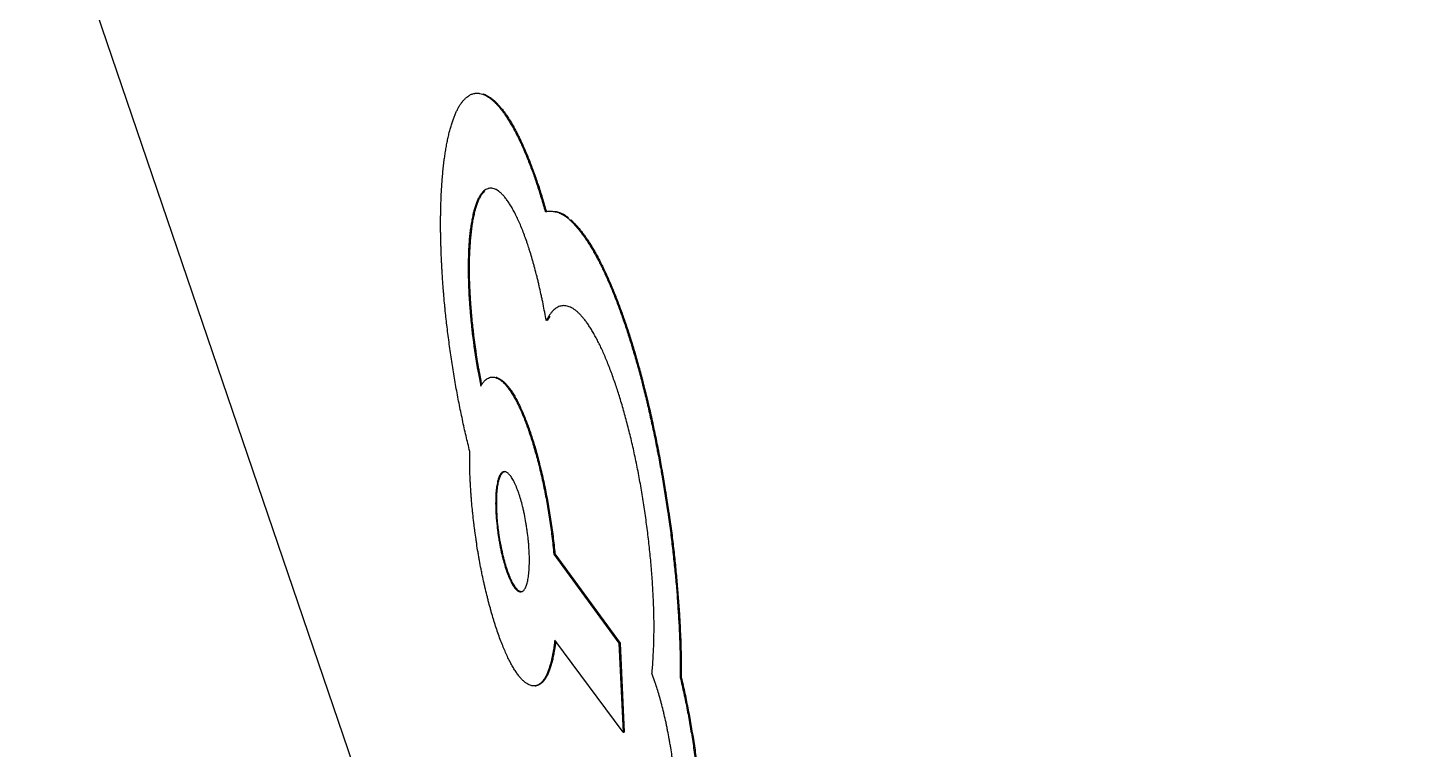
# Model space of a CAD drawing. Header units: millimetres. Extents: x 5 to 415, y 5 to 292.
# Drawn here: x 340.363 to 341.657, y 236.559 to 237.229 of the extents above; entities that cross this region are included whole.
import ezdxf

# ---------------------------------------------------------------- set-up
doc = ezdxf.new("R2010")
doc.units = ezdxf.units.MM

msp = doc.modelspace()

# ---------------------------------------------------------------- linework, layer by layer
at = {"color": 7, "linetype": 'Continuous', "lineweight": 25}
for p, q in [((340.3631, 237.4308), (342.9237, 229.9167)), ((340.7748, 237.0464), (340.7757, 237.0465)), ((340.8665, 237.0501), (340.8675, 237.0503)), ((340.8674, 237.0503), (340.8675, 237.0503)), ((340.8478, 236.961), (340.8454, 236.9568)), ((340.8516, 236.7398), (340.912, 236.6572)), ((340.8526, 236.74), (340.913, 236.6573)), ((340.8084, 236.7249), (340.8075, 236.7248)), ((340.8526, 236.6599), (340.8511, 236.6507)), ((340.8534, 236.6589), (340.8521, 236.6509)), ((340.9158, 236.5744), (340.8526, 236.6599)), ((340.912, 236.6572), (340.913, 236.6573)), ((340.912, 236.6572), (340.9158, 236.5744)), ((340.913, 236.6573), (340.9168, 236.5745)), ((340.9457, 236.6205), (340.9427, 236.6293)), ((340.9689, 236.6252), (340.9699, 236.6254)), ((340.8342, 236.6175), (340.8351, 236.6176)), ((340.9158, 236.5744), (340.9168, 236.5745))]:
    msp.add_line(p, q, dxfattribs=at)
for points, knots in [([(340.7509, 237.1137), (340.751, 237.1141), (340.7513, 237.1162), (340.7518, 237.1191), (340.7526, 237.1231), (340.7532, 237.1262), (340.7541, 237.1299), (340.7548, 237.1327), (340.7557, 237.1361), (340.7565, 237.1388), (340.7573, 237.1413), (340.7582, 237.1437), (340.759, 237.146), (340.7601, 237.1487), (340.7611, 237.1508), (340.7622, 237.1532), (340.7632, 237.155), (340.7642, 237.1567), (340.7653, 237.1583), (340.7663, 237.1597), (340.7677, 237.1614), (340.7688, 237.1626), (340.7699, 237.1636), (340.7711, 237.1646), (340.7722, 237.1654), (340.7737, 237.1663), (340.7749, 237.1669), (340.7765, 237.1674), (340.7778, 237.1677), (340.779, 237.1679), (340.7803, 237.1679), (340.7816, 237.1679), (340.7834, 237.1676), (340.7845, 237.1673), (340.7852, 237.167)], [0, 0, 0, 0, 0.010931, 0.054663, 0.076527, 0.120258, 0.142122, 0.185854, 0.207717, 0.251449, 0.273312, 0.295176, 0.338907, 0.360771, 0.404503, 0.426366, 0.470098, 0.491961, 0.513825, 0.557557, 0.57942, 0.623152, 0.645016, 0.666879, 0.710611, 0.732475, 0.776206, 0.79807, 0.841802, 0.863665, 0.885529, 0.929261, 0.951124, 1, 1, 1, 1]), ([(340.7852, 237.167), (340.7854, 237.167), (340.7863, 237.1667), (340.7875, 237.1662), (340.7892, 237.1653), (340.7906, 237.1644), (340.7923, 237.1632), (340.7938, 237.1621), (340.7956, 237.1605), (340.797, 237.1592), (340.7988, 237.1573), (340.8003, 237.1557), (340.8017, 237.1539), (340.8032, 237.1521), (340.8047, 237.1501), (340.8065, 237.1475), (340.808, 237.1453), (340.8098, 237.1424), (340.8113, 237.1399), (340.8132, 237.1367), (340.8147, 237.134), (340.8161, 237.1312), (340.8176, 237.1283), (340.8191, 237.1253), (340.8209, 237.1215), (340.8224, 237.1182), (340.8242, 237.1141), (340.8257, 237.1106), (340.8271, 237.1071), (340.8285, 237.1035), (340.83, 237.0998), (340.8317, 237.0952), (340.8334, 237.0906), (340.8346, 237.0869), (340.8353, 237.085)], [0, 0, 0, 0, 0.010814, 0.054077, 0.075706, 0.118968, 0.140597, 0.18386, 0.205489, 0.248751, 0.27038, 0.313643, 0.335272, 0.356901, 0.400164, 0.421793, 0.465056, 0.486685, 0.529948, 0.551577, 0.59484, 0.616469, 0.638098, 0.681361, 0.70299, 0.746253, 0.767882, 0.811145, 0.832774, 0.854403, 0.897666, 0.919295, 0.959627, 1, 1, 1, 1]), ([(340.7862, 237.1672), (340.7864, 237.1671), (340.7872, 237.1668), (340.7884, 237.1663), (340.7901, 237.1654), (340.7915, 237.1645), (340.7933, 237.1633), (340.7947, 237.1622), (340.7965, 237.1607), (340.798, 237.1593), (340.7998, 237.1574), (340.8012, 237.1558), (340.8027, 237.1541), (340.8042, 237.1522), (340.8056, 237.1503), (340.8075, 237.1477), (340.809, 237.1454), (340.8108, 237.1425), (340.8123, 237.1401), (340.8141, 237.1369), (340.8156, 237.1342), (340.8171, 237.1314), (340.8186, 237.1285), (340.8201, 237.1255), (340.8219, 237.1216), (340.8234, 237.1184), (340.8252, 237.1142), (340.8266, 237.1108), (340.8281, 237.1073), (340.8295, 237.1037), (340.8309, 237.1), (340.8326, 237.0953), (340.8343, 237.0908), (340.8356, 237.087), (340.8362, 237.0851)], [0, 0, 0, 0, 0.010814, 0.054077, 0.075706, 0.118968, 0.140597, 0.18386, 0.205489, 0.248751, 0.27038, 0.313643, 0.335272, 0.356901, 0.400164, 0.421793, 0.465056, 0.486685, 0.529948, 0.551577, 0.59484, 0.616469, 0.638098, 0.681361, 0.70299, 0.746253, 0.767882, 0.811145, 0.832774, 0.854403, 0.897666, 0.919295, 0.959627, 1, 1, 1, 1]), ([(340.7506, 236.9673), (340.7506, 236.9679), (340.7502, 236.9712), (340.7498, 236.9758), (340.7494, 236.9809), (340.7489, 236.9861), (340.7485, 236.9913), (340.7481, 236.9976), (340.7478, 237.0027), (340.7475, 237.0077), (340.7473, 237.0128), (340.747, 237.0177), (340.7469, 237.0226), (340.7467, 237.0275), (340.7466, 237.0323), (340.7465, 237.0371), (340.7464, 237.0418), (340.7464, 237.0465), (340.7464, 237.0511), (340.7465, 237.0557), (340.7466, 237.0602), (340.7467, 237.0646), (340.7468, 237.069), (340.747, 237.0733), (340.7472, 237.0775), (340.7475, 237.0816), (340.7478, 237.0857), (340.7481, 237.0897), (340.7484, 237.0936), (340.7488, 237.0975), (340.7492, 237.1012), (340.7496, 237.1048), (340.7502, 237.109), (340.7507, 237.1121), (340.7509, 237.1137)], [0, 0, 0, 0, 0.011579, 0.057901, 0.08106, 0.104218, 0.15054, 0.173699, 0.220021, 0.243179, 0.266338, 0.31266, 0.335818, 0.358977, 0.405299, 0.428458, 0.451616, 0.497938, 0.521097, 0.544255, 0.590577, 0.613736, 0.636894, 0.683217, 0.706375, 0.729534, 0.775856, 0.799014, 0.822173, 0.868495, 0.891654, 0.914812, 0.957385, 1, 1, 1, 1]), ([(340.8269, 237.0287), (340.8267, 237.0292), (340.8258, 237.0317), (340.8242, 237.0361), (340.8221, 237.0417), (340.8199, 237.0469), (340.8177, 237.0518), (340.8155, 237.0563), (340.8137, 237.0598), (340.8118, 237.063), (340.81, 237.066), (340.8077, 237.0692), (340.8059, 237.0715), (340.8041, 237.0735), (340.8023, 237.0753), (340.8001, 237.0771), (340.7984, 237.0782), (340.7967, 237.079), (340.795, 237.0795), (340.793, 237.0798), (340.7914, 237.0796), (340.7898, 237.0792), (340.7883, 237.0785), (340.7865, 237.0772), (340.7851, 237.0757), (340.7838, 237.0741), (340.7825, 237.0721), (340.781, 237.0693), (340.7799, 237.0667), (340.7788, 237.0638), (340.7778, 237.0606), (340.7767, 237.0564), (340.7757, 237.0517), (340.7751, 237.0481), (340.7748, 237.0464)], [0, 0, 0, 0, 0.008811, 0.044067, 0.079323, 0.11458, 0.149837, 0.185093, 0.22035, 0.237973, 0.273229, 0.308486, 0.343742, 0.361365, 0.396621, 0.431877, 0.467133, 0.484756, 0.520012, 0.555268, 0.590524, 0.608147, 0.643403, 0.678659, 0.713915, 0.731538, 0.766795, 0.802051, 0.837308, 0.854931, 0.890187, 0.925444, 0.962658, 1, 1, 1, 1]), ([(340.7875, 237.0772), (340.7869, 237.0767), (340.7861, 237.0759), (340.7848, 237.0742), (340.7835, 237.0722), (340.782, 237.0695), (340.7809, 237.0668), (340.7798, 237.0639), (340.7788, 237.0608), (340.7777, 237.0565), (340.7766, 237.0518), (340.776, 237.0483), (340.7757, 237.0465)], [0, 0, 0, 0, 0.109716, 0.164558, 0.274275, 0.383991, 0.493708, 0.548551, 0.658268, 0.767984, 0.883793, 1, 1, 1, 1]), ([(340.8353, 237.085), (340.8355, 237.0845), (340.8363, 237.0819), (340.8378, 237.0772), (340.8404, 237.0687), (340.8423, 237.0622), (340.8436, 237.0579)], [0, 0, 0, 0, 0.05987, 0.299431, 0.538956, 1, 1, 1, 1]), ([(340.8362, 237.0851), (340.8364, 237.0846), (340.8373, 237.0821), (340.8388, 237.0774), (340.8414, 237.0688), (340.8433, 237.0623), (340.8446, 237.058)], [0, 0, 0, 0, 0.05987, 0.299431, 0.538956, 1, 1, 1, 1]), ([(340.8436, 237.0579), (340.8438, 237.0579), (340.8445, 237.0581), (340.8457, 237.0582), (340.8473, 237.0584), (340.8486, 237.0584), (340.8502, 237.0583), (340.8515, 237.0581), (340.8529, 237.0579), (340.8542, 237.0576), (340.8556, 237.0571), (340.8573, 237.0565), (340.8587, 237.0558), (340.86, 237.055), (340.8614, 237.0542), (340.8629, 237.0532), (340.8647, 237.0518), (340.8658, 237.0508), (340.8665, 237.0501)], [0, 0, 0, 0, 0.022141, 0.11071, 0.154993, 0.243562, 0.287845, 0.376417, 0.4207, 0.464983, 0.553557, 0.59784, 0.686415, 0.730699, 0.774983, 0.86356, 0.907844, 1, 1, 1, 1]), ([(340.853, 237.0582), (340.8533, 237.0581), (340.8539, 237.058), (340.8552, 237.0577), (340.8565, 237.0573), (340.8582, 237.0566), (340.8596, 237.056), (340.861, 237.0552), (340.8624, 237.0543), (340.8638, 237.0533), (340.8649, 237.0525), (340.8652, 237.0522)], [0, 0, 0, 0, 0.072699, 0.156994, 0.325598, 0.409893, 0.5785, 0.662796, 0.747093, 0.915703, 1, 1, 1, 1]), ([(340.7748, 237.0464), (340.7747, 237.046), (340.7744, 237.0438), (340.7739, 237.0407), (340.7735, 237.037), (340.7731, 237.0332), (340.7728, 237.0292), (340.7725, 237.0251), (340.7723, 237.0209), (340.7722, 237.0165), (340.7721, 237.0121), (340.772, 237.0075), (340.772, 237.0029), (340.7721, 236.9981), (340.7722, 236.9933), (340.7724, 236.9884), (340.7726, 236.9834), (340.7728, 236.9784), (340.7732, 236.9733), (340.7736, 236.9682), (340.7739, 236.9643), (340.7743, 236.9591), (340.7749, 236.9539), (340.7754, 236.9486), (340.776, 236.9434), (340.7767, 236.9381), (340.7774, 236.9328), (340.778, 236.9288), (340.7788, 236.9235), (340.7796, 236.9183), (340.7805, 236.913), (340.7813, 236.9082), (340.7824, 236.9025), (340.7833, 236.8981), (340.7837, 236.8959)], [0, 0, 0, 0, 0.01192, 0.059618, 0.083461, 0.107303, 0.155002, 0.178844, 0.202686, 0.250385, 0.274227, 0.29807, 0.345768, 0.369611, 0.393453, 0.441151, 0.464993, 0.488835, 0.536533, 0.560375, 0.584217, 0.608059, 0.655756, 0.679599, 0.703441, 0.751137, 0.774979, 0.798822, 0.822664, 0.87036, 0.894202, 0.918045, 0.958979, 1, 1, 1, 1]), ([(340.7757, 237.0465), (340.7757, 237.0461), (340.7753, 237.044), (340.7749, 237.0408), (340.7745, 237.0371), (340.7741, 237.0333), (340.7738, 237.0293), (340.7735, 237.0252), (340.7733, 237.021), (340.7731, 237.0167), (340.773, 237.0122), (340.773, 237.0077), (340.773, 237.003), (340.773, 236.9983), (340.7731, 236.9935), (340.7733, 236.9886), (340.7735, 236.9836), (340.7738, 236.9786), (340.7741, 236.9735), (340.7745, 236.9683), (340.7748, 236.9644), (340.7753, 236.9593), (340.7758, 236.954), (340.7764, 236.9488), (340.777, 236.9435), (340.7777, 236.9382), (340.7784, 236.9329), (340.779, 236.929), (340.7797, 236.9237), (340.7806, 236.9184), (340.7814, 236.9132), (340.7823, 236.9083), (340.7833, 236.903), (340.7841, 236.8989), (340.7844, 236.8971)], [0, 0, 0, 0, 0.012002, 0.060025, 0.08403, 0.108035, 0.156058, 0.180063, 0.204068, 0.252092, 0.276097, 0.300102, 0.348126, 0.37213, 0.396135, 0.444159, 0.468163, 0.492168, 0.540191, 0.564195, 0.5882, 0.612205, 0.660227, 0.684232, 0.708236, 0.756258, 0.780263, 0.804268, 0.828272, 0.876294, 0.900299, 0.924303, 0.965517, 1, 1, 1, 1]), ([(340.8665, 237.0501), (340.8667, 237.05), (340.8676, 237.0491), (340.8689, 237.0479), (340.8707, 237.046), (340.8721, 237.0444), (340.8739, 237.0423), (340.8754, 237.0405), (340.8772, 237.0381), (340.8787, 237.0361), (340.8802, 237.034), (340.8817, 237.0318), (340.8832, 237.0296), (340.885, 237.0267), (340.8865, 237.0242), (340.8883, 237.0211), (340.8898, 237.0184), (340.8913, 237.0157), (340.8928, 237.0129), (340.8943, 237.0101), (340.8961, 237.0064), (340.8976, 237.0033), (340.8994, 236.9994), (340.9009, 236.9962), (340.9027, 236.992), (340.9042, 236.9886), (340.906, 236.9843), (340.9074, 236.9807), (340.9088, 236.9771), (340.9103, 236.9734), (340.9117, 236.9696), (340.9134, 236.9649), (340.9151, 236.9601), (340.9164, 236.9563), (340.9171, 236.9543)], [0, 0, 0, 0, 0.010784, 0.053925, 0.075494, 0.118635, 0.140205, 0.183346, 0.204915, 0.248056, 0.269625, 0.291194, 0.334336, 0.355905, 0.399046, 0.420616, 0.463757, 0.485326, 0.506896, 0.550037, 0.571606, 0.614748, 0.636317, 0.679459, 0.701028, 0.74417, 0.765739, 0.80888, 0.83045, 0.852019, 0.89516, 0.91673, 0.958351, 1, 1, 1, 1]), ([(340.8675, 237.0503), (340.8677, 237.0501), (340.8686, 237.0493), (340.8698, 237.048), (340.8716, 237.0461), (340.8731, 237.0445), (340.8749, 237.0424), (340.8764, 237.0406), (340.8782, 237.0382), (340.8797, 237.0362), (340.8812, 237.0341), (340.8826, 237.032), (340.8841, 237.0297), (340.886, 237.0268), (340.8874, 237.0244), (340.8893, 237.0212), (340.8908, 237.0186), (340.8923, 237.0159), (340.8937, 237.0131), (340.8952, 237.0102), (340.8971, 237.0065), (340.8985, 237.0035), (340.9004, 236.9995), (340.9018, 236.9963), (340.9037, 236.9922), (340.9051, 236.9888), (340.9069, 236.9844), (340.9084, 236.9809), (340.9098, 236.9772), (340.9112, 236.9735), (340.9126, 236.9698), (340.9144, 236.965), (340.9161, 236.9603), (340.9174, 236.9564), (340.9181, 236.9544)], [0, 0, 0, 0, 0.0107844, 0.0539253, 0.0754944, 0.1186354, 0.1402046, 0.1833457, 0.2049149, 0.248056, 0.2696253, 0.2911945, 0.3343358, 0.355905, 0.3990464, 0.4206156, 0.4637571, 0.4853263, 0.5068955, 0.5500371, 0.5716063, 0.6147479, 0.6363171, 0.6794587, 0.7010279, 0.7441695, 0.7657388, 0.8088803, 0.8304496, 0.8520188, 0.8951603, 0.9167295, 0.9583507, 1, 1, 1, 1]), ([(340.8445, 236.9567), (340.8444, 236.9574), (340.8438, 236.9606), (340.8427, 236.9664), (340.8415, 236.9728), (340.8404, 236.9779), (340.8393, 236.9829), (340.8382, 236.9879), (340.8371, 236.9928), (340.8362, 236.9964), (340.835, 237.0012), (340.8337, 237.0059), (340.8325, 237.0104), (340.8312, 237.0149), (340.8299, 237.0193), (340.8283, 237.0243), (340.8274, 237.027), (340.8269, 237.0287)], [0, 0, 0, 0, 0.024819, 0.124131, 0.22344, 0.273082, 0.322724, 0.422031, 0.471673, 0.521314, 0.570956, 0.670266, 0.719908, 0.76955, 0.868864, 0.918507, 1, 1, 1, 1]), ([(340.7735, 236.8353), (340.7733, 236.8359), (340.7726, 236.8389), (340.7713, 236.8443), (340.769, 236.8541), (340.7668, 236.8641), (340.7647, 236.8742), (340.7631, 236.8819), (340.7617, 236.8896), (340.7603, 236.8974), (340.7589, 236.9052), (340.7576, 236.9131), (340.7564, 236.921), (340.7553, 236.9289), (340.7542, 236.9368), (340.7532, 236.9448), (340.7519, 236.9549), (340.7511, 236.9624), (340.7506, 236.9673)], [0, 0, 0, 0, 0.0146169, 0.0730913, 0.131566, 0.2485647, 0.3070401, 0.3655158, 0.4239915, 0.4824673, 0.5409432, 0.599419, 0.6578948, 0.7163705, 0.774846, 0.8333212, 0.8917963, 1, 1, 1, 1]), ([(340.9087, 236.898), (340.9085, 236.8985), (340.9076, 236.901), (340.9061, 236.9055), (340.904, 236.9112), (340.9018, 236.9167), (340.8996, 236.922), (340.8975, 236.9271), (340.8953, 236.9319), (340.8931, 236.9364), (340.8908, 236.9407), (340.8886, 236.9448), (340.8864, 236.9485), (340.8842, 236.952), (340.882, 236.9552), (340.8798, 236.9581), (340.8776, 236.9607), (340.8754, 236.9631), (340.8732, 236.9651), (340.8711, 236.9668), (340.869, 236.9682), (340.8669, 236.9693), (340.8648, 236.97), (340.8628, 236.9705), (340.8609, 236.9707), (340.8589, 236.9705), (340.857, 236.9701), (340.8552, 236.9693), (340.8534, 236.9682), (340.8517, 236.9668), (340.85, 236.9652), (340.8484, 236.9632), (340.8465, 236.9605), (340.8452, 236.9581), (340.8445, 236.9567)], [0, 0, 0, 0, 0.007855, 0.03928, 0.070704, 0.102129, 0.133554, 0.164979, 0.196405, 0.22783, 0.259255, 0.290681, 0.322106, 0.353531, 0.384957, 0.416382, 0.447807, 0.479233, 0.510658, 0.542083, 0.573509, 0.604934, 0.636359, 0.667784, 0.69921, 0.730635, 0.76206, 0.793485, 0.82491, 0.856335, 0.88776, 0.919186, 0.950611, 1, 1, 1, 1]), ([(340.9171, 236.9543), (340.9173, 236.9538), (340.9182, 236.9513), (340.9197, 236.9466), (340.9217, 236.9403), (340.9234, 236.9349), (340.925, 236.9295), (340.9267, 236.924), (340.9283, 236.9183), (340.9299, 236.9126), (340.9314, 236.9069), (340.933, 236.901), (340.9345, 236.8951), (340.936, 236.8891), (340.9375, 236.8831), (340.9389, 236.877), (340.9403, 236.8709), (340.9417, 236.8646), (340.9431, 236.8584), (340.9444, 236.8521), (340.946, 236.8445), (340.9472, 236.8381), (340.9485, 236.8317), (340.9497, 236.8252), (340.9509, 236.8187), (340.952, 236.8122), (340.9531, 236.8057), (340.9542, 236.7991), (340.9553, 236.7926), (340.9563, 236.786), (340.9573, 236.7794), (340.9583, 236.7726), (340.9592, 236.7657), (340.96, 236.76), (340.9603, 236.7572)], [0, 0, 0, 0, 0.009298, 0.046495, 0.083692, 0.120888, 0.139485, 0.176682, 0.213878, 0.232475, 0.269672, 0.306868, 0.325465, 0.362662, 0.399858, 0.418455, 0.455652, 0.492848, 0.511445, 0.548641, 0.585837, 0.623034, 0.64163, 0.678827, 0.716023, 0.73462, 0.771816, 0.809012, 0.827609, 0.864805, 0.902001, 0.920597, 0.960285, 1, 1, 1, 1]), ([(340.9181, 236.9544), (340.9183, 236.9539), (340.9191, 236.9514), (340.9207, 236.9468), (340.9227, 236.9405), (340.9243, 236.9351), (340.926, 236.9296), (340.9276, 236.9241), (340.9292, 236.9185), (340.9308, 236.9128), (340.9324, 236.907), (340.9339, 236.9012), (340.9354, 236.8953), (340.9369, 236.8893), (340.9384, 236.8832), (340.9399, 236.8771), (340.9413, 236.871), (340.9427, 236.8648), (340.944, 236.8585), (340.9454, 236.8522), (340.9469, 236.8446), (340.9482, 236.8382), (340.9494, 236.8318), (340.9506, 236.8253), (340.9518, 236.8189), (340.953, 236.8123), (340.9541, 236.8058), (340.9552, 236.7993), (340.9562, 236.7927), (340.9572, 236.7861), (340.9582, 236.7795), (340.9592, 236.7727), (340.9602, 236.7658), (340.9609, 236.7602), (340.9613, 236.7573)], [0, 0, 0, 0, 0.009298, 0.046495, 0.083692, 0.120888, 0.139485, 0.176682, 0.213878, 0.232475, 0.269672, 0.306868, 0.325465, 0.362662, 0.399858, 0.418455, 0.455652, 0.492848, 0.511445, 0.548641, 0.585837, 0.623034, 0.64163, 0.678827, 0.716023, 0.73462, 0.771816, 0.809012, 0.827609, 0.864805, 0.902001, 0.920597, 0.960285, 1, 1, 1, 1]), ([(340.7837, 236.8959), (340.7838, 236.8961), (340.7844, 236.8972), (340.7853, 236.8986), (340.7864, 236.8999), (340.7875, 236.9011), (340.7887, 236.9022), (340.7901, 236.9031), (340.7914, 236.9037), (340.7926, 236.9041), (340.7939, 236.9043), (340.7952, 236.9043), (340.7965, 236.9041), (340.7979, 236.9037), (340.7992, 236.9032), (340.8006, 236.9024), (340.802, 236.9015), (340.8035, 236.9004), (340.8053, 236.8987), (340.8067, 236.8971), (340.8082, 236.8954), (340.8096, 236.8935), (340.8111, 236.8914), (340.8126, 236.8891), (340.8141, 236.8867), (340.8156, 236.8841), (340.8174, 236.8806), (340.8189, 236.8776), (340.8203, 236.8744), (340.8218, 236.8712), (340.8233, 236.8677), (340.825, 236.8633), (340.8266, 236.8589), (340.8279, 236.8553), (340.8285, 236.8534)], [0, 0, 0, 0, 0.01132, 0.056619, 0.079261, 0.101903, 0.147201, 0.169843, 0.21514, 0.237783, 0.260425, 0.305722, 0.328364, 0.351006, 0.396303, 0.418945, 0.441587, 0.486884, 0.509527, 0.554824, 0.577466, 0.600108, 0.645406, 0.668048, 0.69069, 0.735988, 0.758631, 0.803929, 0.826571, 0.849214, 0.894512, 0.917155, 0.958522, 1, 1, 1, 1]), ([(340.7979, 236.9041), (340.7981, 236.9041), (340.799, 236.9038), (340.8002, 236.9033), (340.8016, 236.9025), (340.803, 236.9016), (340.8044, 236.9005), (340.8062, 236.8988), (340.8077, 236.8973), (340.8091, 236.8955), (340.8106, 236.8936), (340.8121, 236.8916), (340.8136, 236.8893), (340.815, 236.8869), (340.8165, 236.8842), (340.8184, 236.8807), (340.8198, 236.8778), (340.8213, 236.8746), (340.8228, 236.8713), (340.8242, 236.8678), (340.8259, 236.8635), (340.8276, 236.8591), (340.8289, 236.8554), (340.8295, 236.8536)], [0, 0, 0, 0, 0.020487, 0.088852, 0.123026, 0.157199, 0.225565, 0.259738, 0.328104, 0.362278, 0.396451, 0.464818, 0.498992, 0.533165, 0.601533, 0.635706, 0.704074, 0.738248, 0.772421, 0.840789, 0.874963, 0.937399, 1, 1, 1, 1]), ([(340.9427, 236.6293), (340.9427, 236.6298), (340.943, 236.6322), (340.9435, 236.6386), (340.944, 236.6469), (340.9444, 236.6556), (340.9445, 236.6622), (340.9446, 236.6691), (340.9446, 236.6784), (340.9444, 236.688), (340.944, 236.6978), (340.9436, 236.7053), (340.9432, 236.7129), (340.9426, 236.7206), (340.942, 236.7283), (340.9411, 236.7387), (340.94, 236.7492), (340.9387, 236.7598), (340.9377, 236.7677), (340.9366, 236.7757), (340.9355, 236.7836), (340.9342, 236.7915), (340.9325, 236.8019), (340.9306, 236.8123), (340.9286, 236.8226), (340.927, 236.8302), (340.9254, 236.8377), (340.9237, 236.8451), (340.9213, 236.8548), (340.9189, 236.8643), (340.9163, 236.8734), (340.9144, 236.8801), (340.9119, 236.8884), (340.9099, 236.8942), (340.9087, 236.898)], [0, 0, 0, 0, 0.00674, 0.033707, 0.087672, 0.114638, 0.141605, 0.168571, 0.195538, 0.249502, 0.276468, 0.303435, 0.330401, 0.357367, 0.384333, 0.4113, 0.465262, 0.492228, 0.519195, 0.546161, 0.573127, 0.600093, 0.62706, 0.681023, 0.70799, 0.734956, 0.761922, 0.788889, 0.815855, 0.869821, 0.896787, 0.923754, 0.95072, 1, 1, 1, 1]), ([(340.8285, 236.8534), (340.8287, 236.8529), (340.8296, 236.8504), (340.8311, 236.8457), (340.8331, 236.8392), (340.835, 236.8324), (340.8369, 236.8254), (340.8387, 236.8182), (340.8404, 236.8109), (340.842, 236.8034), (340.8436, 236.7957), (340.845, 236.788), (340.8464, 236.7801), (340.8476, 236.7722), (340.8488, 236.7643), (340.8498, 236.7563), (340.8508, 236.7481), (340.8513, 236.7426), (340.8516, 236.7398)], [0, 0, 0, 0, 0.016282, 0.081432, 0.146582, 0.211733, 0.276885, 0.342036, 0.407188, 0.47234, 0.537493, 0.602645, 0.667798, 0.732951, 0.798104, 0.863257, 0.931503, 1, 1, 1, 1]), ([(340.8295, 236.8536), (340.8297, 236.8531), (340.8305, 236.8505), (340.8321, 236.8458), (340.8341, 236.8393), (340.836, 236.8325), (340.8378, 236.8255), (340.8396, 236.8184), (340.8414, 236.811), (340.843, 236.8035), (340.8445, 236.7958), (340.846, 236.7881), (340.8473, 236.7803), (340.8486, 236.7724), (340.8498, 236.7644), (340.8508, 236.7564), (340.8518, 236.7482), (340.8523, 236.7427), (340.8526, 236.74)], [0, 0, 0, 0, 0.016282, 0.081432, 0.146582, 0.211733, 0.276885, 0.342036, 0.407188, 0.47234, 0.537493, 0.602645, 0.667798, 0.732951, 0.798104, 0.863257, 0.931503, 1, 1, 1, 1]), ([(340.799, 236.6684), (340.7989, 236.669), (340.798, 236.6715), (340.7968, 236.6752), (340.7951, 236.6805), (340.7938, 236.685), (340.7923, 236.6907), (340.791, 236.6953), (340.7895, 236.7013), (340.7883, 236.7061), (340.7872, 236.711), (340.7861, 236.716), (340.785, 236.721), (340.7837, 236.7274), (340.7828, 236.7326), (340.7818, 236.7378), (340.7809, 236.743), (340.7801, 236.7483), (340.7791, 236.7549), (340.7784, 236.7601), (340.7777, 236.7654), (340.777, 236.7707), (340.7764, 236.776), (340.7758, 236.7825), (340.7753, 236.7877), (340.7749, 236.7929), (340.7745, 236.798), (340.7742, 236.8031), (340.7739, 236.8081), (340.7737, 236.8131), (340.7735, 236.818), (340.7734, 236.8237), (340.7734, 236.8291), (340.7735, 236.8332), (340.7735, 236.8353)], [0, 0, 0, 0, 0.011077, 0.0554, 0.077556, 0.121879, 0.144035, 0.188358, 0.210514, 0.254838, 0.276993, 0.299149, 0.343473, 0.365628, 0.409952, 0.432108, 0.454264, 0.498588, 0.520743, 0.565068, 0.587223, 0.609379, 0.653703, 0.675859, 0.720184, 0.74234, 0.764495, 0.80882, 0.830976, 0.853132, 0.897457, 0.919613, 0.959752, 1, 1, 1, 1]), ([(340.8189, 236.7966), (340.8188, 236.7971), (340.8179, 236.7996), (340.8166, 236.8028), (340.8148, 236.8068), (340.8133, 236.8096), (340.8118, 236.8119), (340.8103, 236.8138), (340.8089, 236.8152), (340.8075, 236.8161), (340.8061, 236.8166), (340.8048, 236.8165), (340.8036, 236.8159), (340.8025, 236.8149), (340.8014, 236.8133), (340.8003, 236.8107), (340.7995, 236.8081), (340.7987, 236.8042), (340.7982, 236.8007), (340.7978, 236.7968), (340.7976, 236.7926), (340.7975, 236.7881), (340.7976, 236.7822), (340.7978, 236.7771), (340.7982, 236.772), (340.7987, 236.7668), (340.7993, 236.7615), (340.8001, 236.7562), (340.8009, 236.7509), (340.8019, 236.7457), (340.803, 236.7407), (340.8041, 236.7361), (340.8056, 236.7306), (340.8068, 236.7267), (340.8075, 236.7248)], [0, 0, 0, 0, 0.011298, 0.056601, 0.079209, 0.124511, 0.147118, 0.169726, 0.215024, 0.237632, 0.260239, 0.305539, 0.328147, 0.350755, 0.396059, 0.418667, 0.46397, 0.486577, 0.531873, 0.55448, 0.577088, 0.622393, 0.645001, 0.690304, 0.712912, 0.735519, 0.780818, 0.803425, 0.826033, 0.871332, 0.893939, 0.916547, 0.957909, 1, 1, 1, 1]), ([(340.8084, 236.7249), (340.8083, 236.7254), (340.8074, 236.728), (340.8062, 236.7318), (340.8047, 236.7377), (340.8036, 236.7427), (340.8025, 236.7478), (340.8016, 236.7529), (340.8007, 236.7582), (340.8, 236.7635), (340.7994, 236.7688), (340.799, 236.774), (340.7987, 236.7791), (340.7985, 236.784), (340.7985, 236.7888), (340.7986, 236.7943), (340.7989, 236.7984), (340.7994, 236.803), (340.8, 236.8063), (340.8007, 236.8091), (340.8016, 236.8116), (340.8025, 236.8136), (340.8038, 236.8154), (340.805, 236.8164), (340.8059, 236.8165), (340.8062, 236.8166)], [0, 0, 0, 0, 0.015906, 0.079685, 0.111512, 0.175289, 0.207117, 0.238944, 0.302716, 0.334543, 0.36637, 0.430145, 0.461973, 0.4938, 0.557581, 0.589409, 0.653188, 0.685015, 0.748783, 0.78061, 0.812438, 0.876219, 0.908047, 0.971826, 1, 1, 1, 1]), ([(340.8075, 236.7248), (340.8076, 236.7243), (340.8085, 236.7218), (340.8098, 236.7185), (340.8116, 236.7145), (340.8131, 236.7117), (340.8146, 236.7094), (340.816, 236.7075), (340.8175, 236.7061), (340.8189, 236.7052), (340.8203, 236.7048), (340.8216, 236.7048), (340.8231, 236.7056), (340.8242, 236.7068), (340.8252, 236.7086), (340.8261, 236.7107), (340.8269, 236.7133), (340.8277, 236.7171), (340.8282, 236.7206), (340.8286, 236.7246), (340.8288, 236.7287), (340.8289, 236.7332), (340.8288, 236.7392), (340.8286, 236.7442), (340.8282, 236.7493), (340.8277, 236.7545), (340.8271, 236.7598), (340.8263, 236.7651), (340.8255, 236.7704), (340.8245, 236.7756), (340.8234, 236.7806), (340.8223, 236.7853), (340.8208, 236.7907), (340.8196, 236.7946), (340.8189, 236.7966)], [0, 0, 0, 0, 0.0112983, 0.0565968, 0.0792046, 0.1245092, 0.1471171, 0.1697249, 0.2150271, 0.2376345, 0.2602418, 0.3055404, 0.3281476, 0.3734471, 0.3960545, 0.4186621, 0.463965, 0.4865727, 0.5318717, 0.5544791, 0.5770869, 0.6223914, 0.6449993, 0.6903027, 0.7129103, 0.7355177, 0.7808169, 0.8034241, 0.8260313, 0.8713306, 0.8939381, 0.9165457, 0.9579081, 1, 1, 1, 1]), ([(340.9603, 236.7572), (340.9604, 236.7565), (340.9608, 236.7532), (340.9618, 236.7447), (340.963, 236.7341), (340.964, 236.7237), (340.9648, 236.7159), (340.9655, 236.7081), (340.9661, 236.7003), (340.9666, 236.6926), (340.9671, 236.685), (340.9676, 236.6774), (340.968, 236.6699), (340.9683, 236.6625), (340.9686, 236.655), (340.9688, 236.6475), (340.969, 236.6374), (340.9689, 236.6301), (340.9689, 236.6252)], [0, 0, 0, 0, 0.014319, 0.071598, 0.186182, 0.243462, 0.300741, 0.35802, 0.4153, 0.472579, 0.529859, 0.587139, 0.644419, 0.701699, 0.75898, 0.819091, 0.879203, 1, 1, 1, 1]), ([(340.9613, 236.7573), (340.9614, 236.7567), (340.9618, 236.7534), (340.9628, 236.7448), (340.964, 236.7343), (340.965, 236.7238), (340.9657, 236.716), (340.9664, 236.7082), (340.967, 236.7005), (340.9676, 236.6928), (340.9681, 236.6851), (340.9686, 236.6775), (340.9689, 236.67), (340.9693, 236.6626), (340.9695, 236.6551), (340.9697, 236.6476), (340.9699, 236.6375), (340.9699, 236.6302), (340.9699, 236.6254)], [0, 0, 0, 0, 0.014319, 0.071598, 0.186182, 0.243462, 0.300741, 0.35802, 0.4153, 0.472579, 0.529859, 0.587139, 0.644419, 0.701699, 0.75898, 0.819091, 0.879203, 1, 1, 1, 1]), ([(340.8211, 236.705), (340.8207, 236.7051), (340.8197, 236.7053), (340.8183, 236.7063), (340.8168, 236.7078), (340.8154, 236.7097), (340.8139, 236.7121), (340.8121, 236.7156), (340.8104, 236.7195), (340.8091, 236.7231), (340.8084, 236.7249)], [0, 0, 0, 0, 0.085478, 0.256756, 0.342235, 0.427715, 0.59901, 0.68449, 0.840886, 1, 1, 1, 1]), ([(340.8511, 236.6507), (340.851, 236.6503), (340.8507, 236.6482), (340.85, 236.6446), (340.849, 236.6401), (340.8479, 236.636), (340.8467, 236.6322), (340.8454, 236.6289), (340.8442, 236.6265), (340.8429, 236.6243), (340.8416, 236.6224), (340.84, 236.6205), (340.8385, 236.6193), (340.837, 236.6184), (340.8355, 236.6177), (340.8336, 236.6174), (340.832, 236.6174), (340.8303, 236.6178), (340.8286, 236.6184), (340.8265, 236.6195), (340.8247, 236.6208), (340.823, 236.6224), (340.8211, 236.6243), (340.8189, 236.6269), (340.8171, 236.6294), (340.8153, 236.6322), (340.8134, 236.6352), (340.8112, 236.6393), (340.8093, 236.6429), (340.8075, 236.6468), (340.8057, 236.6509), (340.8035, 236.6563), (340.8012, 236.6621), (340.7998, 236.6663), (340.799, 236.6684)], [0, 0, 0, 0, 0.008811, 0.044067, 0.079323, 0.11458, 0.149837, 0.185093, 0.22035, 0.237973, 0.273229, 0.308486, 0.343742, 0.361365, 0.396621, 0.431877, 0.467133, 0.484756, 0.520012, 0.555268, 0.590524, 0.608147, 0.643403, 0.678659, 0.713915, 0.731538, 0.766795, 0.802051, 0.837308, 0.854931, 0.890187, 0.925444, 0.962658, 1, 1, 1, 1]), ([(340.8521, 236.6509), (340.852, 236.6504), (340.8517, 236.6483), (340.851, 236.6447), (340.85, 236.6402), (340.8489, 236.6361), (340.8476, 236.6324), (340.8463, 236.6291), (340.8451, 236.6266), (340.8439, 236.6244), (340.8426, 236.6225), (340.8409, 236.6207), (340.8395, 236.6195), (340.838, 236.6185), (340.8367, 236.6179), (340.8356, 236.6178), (340.8351, 236.6177)], [0, 0, 0, 0, 0.020914, 0.104602, 0.18829, 0.271978, 0.355667, 0.439355, 0.523044, 0.564875, 0.648564, 0.732251, 0.815939, 0.857771, 0.941458, 1, 1, 1, 1]), ([(340.9689, 236.6252), (340.9691, 236.6246), (340.9698, 236.6216), (340.9711, 236.616), (340.9727, 236.6085), (340.9743, 236.6009), (340.9758, 236.5932), (340.9772, 236.5854), (340.9786, 236.5776), (340.9799, 236.5697), (340.9811, 236.5618), (340.9823, 236.5539), (340.9834, 236.546), (340.9844, 236.5381), (340.9853, 236.5301), (340.9862, 236.5223), (340.9869, 236.5144), (340.9876, 236.5066), (340.9883, 236.4989), (340.9888, 236.4912), (340.9892, 236.4836), (340.9896, 236.4761), (340.9899, 236.4688), (340.9901, 236.4615), (340.9902, 236.4544), (340.9902, 236.4474), (340.9901, 236.4406), (340.9899, 236.4339), (340.9897, 236.4274), (340.9893, 236.4211), (340.9889, 236.4151), (340.9884, 236.4092), (340.9877, 236.4027), (340.9871, 236.3985), (340.9867, 236.396)], [0, 0, 0, 0, 0.007894, 0.039478, 0.071061, 0.102644, 0.134227, 0.165811, 0.197394, 0.228977, 0.26056, 0.292143, 0.323726, 0.355309, 0.386892, 0.418475, 0.450058, 0.481641, 0.513224, 0.544807, 0.57639, 0.607974, 0.639557, 0.67114, 0.702724, 0.734307, 0.765891, 0.797474, 0.829058, 0.860642, 0.892225, 0.923809, 0.955393, 1, 1, 1, 1]), ([(340.9699, 236.6254), (340.97, 236.6247), (340.9708, 236.6217), (340.972, 236.6161), (340.9737, 236.6086), (340.9752, 236.601), (340.9767, 236.5933), (340.9782, 236.5855), (340.9795, 236.5777), (340.9808, 236.5699), (340.9821, 236.562), (340.9832, 236.554), (340.9843, 236.5461), (340.9853, 236.5382), (340.9863, 236.5303), (340.9871, 236.5224), (340.9879, 236.5146), (340.9886, 236.5068), (340.9892, 236.499), (340.9898, 236.4913), (340.9902, 236.4838), (340.9906, 236.4763), (340.9908, 236.4689), (340.991, 236.4616), (340.9911, 236.4545), (340.9911, 236.4475), (340.9911, 236.4407), (340.9909, 236.434), (340.9906, 236.4276), (340.9903, 236.4213), (340.9899, 236.4152), (340.9893, 236.4093), (340.9886, 236.4029), (340.988, 236.3986), (340.9877, 236.3961)], [0, 0, 0, 0, 0.007894, 0.039478, 0.071061, 0.102644, 0.134227, 0.165811, 0.197394, 0.228977, 0.26056, 0.292143, 0.323726, 0.355309, 0.386892, 0.418475, 0.450058, 0.481641, 0.513224, 0.544807, 0.57639, 0.607974, 0.639557, 0.67114, 0.702724, 0.734307, 0.765891, 0.797474, 0.829058, 0.860642, 0.892225, 0.923809, 0.955393, 1, 1, 1, 1]), ([(340.9634, 236.4631), (340.9635, 236.4635), (340.9638, 236.4657), (340.9642, 236.4688), (340.9647, 236.4736), (340.965, 236.4776), (340.9653, 236.4818), (340.9654, 236.4861), (340.9655, 236.4905), (340.9656, 236.4963), (340.9655, 236.501), (340.9654, 236.5058), (340.9652, 236.5108), (340.9649, 236.5158), (340.9646, 236.5209), (340.9642, 236.526), (340.9638, 236.5312), (340.9632, 236.5365), (340.9626, 236.5417), (340.962, 236.547), (340.9611, 236.5536), (340.9603, 236.5589), (340.9594, 236.5642), (340.9585, 236.5694), (340.9575, 236.5746), (340.9565, 236.5797), (340.9555, 236.5847), (340.9543, 236.5897), (340.9529, 236.5958), (340.9517, 236.6005), (340.9504, 236.6051), (340.9492, 236.6095), (340.9476, 236.6147), (340.9463, 236.6186), (340.9457, 236.6205)], [0, 0, 0, 0, 0.011292, 0.056489, 0.079076, 0.124273, 0.146861, 0.169448, 0.214646, 0.237233, 0.28243, 0.305018, 0.327605, 0.372802, 0.395389, 0.417977, 0.463173, 0.485761, 0.508348, 0.553544, 0.576132, 0.621328, 0.643916, 0.666503, 0.7117, 0.734288, 0.756875, 0.802072, 0.82466, 0.869857, 0.892445, 0.915032, 0.957422, 1, 1, 1, 1])]:
    msp.add_open_spline(points, degree=3, knots=knots, dxfattribs=at)

doc.saveas('drawing.dxf')
